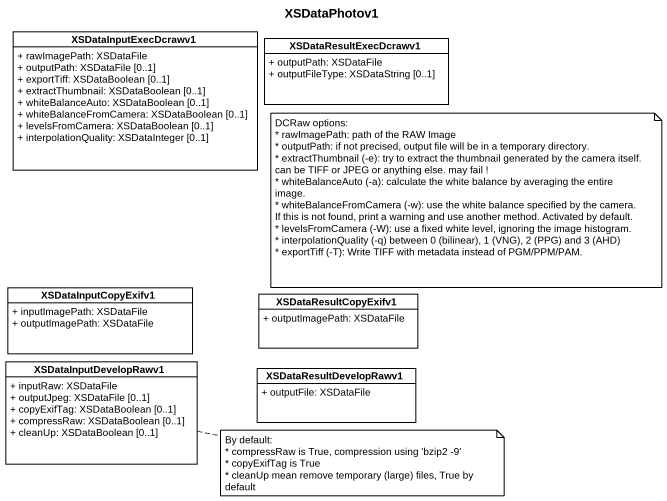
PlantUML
@startuml
title XSDataPhotov1
hide circle
hide empty members
skinparam classAttributeIconSize 0
class XSDataInputExecDcrawv1 {
  + rawImagePath: XSDataFile
  + outputPath: XSDataFile [0..1]
  + exportTiff: XSDataBoolean [0..1]
  + extractThumbnail: XSDataBoolean [0..1]
  + whiteBalanceAuto: XSDataBoolean [0..1]
  + whiteBalanceFromCamera: XSDataBoolean [0..1]
  + levelsFromCamera: XSDataBoolean [0..1]
  + interpolationQuality: XSDataInteger [0..1]
}
class XSDataResultExecDcrawv1 {
  + outputPath: XSDataFile
  + outputFileType: XSDataString [0..1]
}
class XSDataInputCopyExifv1 {
  + inputImagePath: XSDataFile
  + outputImagePath: XSDataFile
}
class XSDataResultCopyExifv1 {
  + outputImagePath: XSDataFile
}
class XSDataInputDevelopRawv1 {
  + inputRaw: XSDataFile
  + outputJpeg: XSDataFile [0..1]
  + copyExifTag: XSDataBoolean [0..1]
  + compressRaw: XSDataBoolean [0..1]
  + cleanUp: XSDataBoolean [0..1]
}
class XSDataResultDevelopRawv1 {
  + outputFile: XSDataFile
}
note as N1
  DCRaw options:
  * rawImagePath: path of the RAW Image
  * outputPath: if not precised, output file will be in a temporary directory.
  * extractThumbnail (-e): try to extract the thumbnail generated by the camera itself. can be TIFF or JPEG or anything else. may fail !
  * whiteBalanceAuto (-a): calculate the white balance by averaging the entire image.
  * whiteBalanceFromCamera (-w): use the white balance specified by the camera. If this is not found, print a warning and use another method. Activated by default.
  * levelsFromCamera (-W): use a fixed white level, ignoring the image histogram.
  * interpolationQuality (-q) between 0 (bilinear), 1 (VNG), 2 (PPG) and 3 (AHD)
  * exportTiff (-T): Write TIFF with metadata instead of PGM/PPM/PAM.
end note
note right of XSDataInputDevelopRawv1
  By default:
  * compressRaw is True, compression using 'bzip2 -9'
  * copyExifTag is True
  * cleanUp mean remove temporary (large) files, True by default
end note
@enduml
